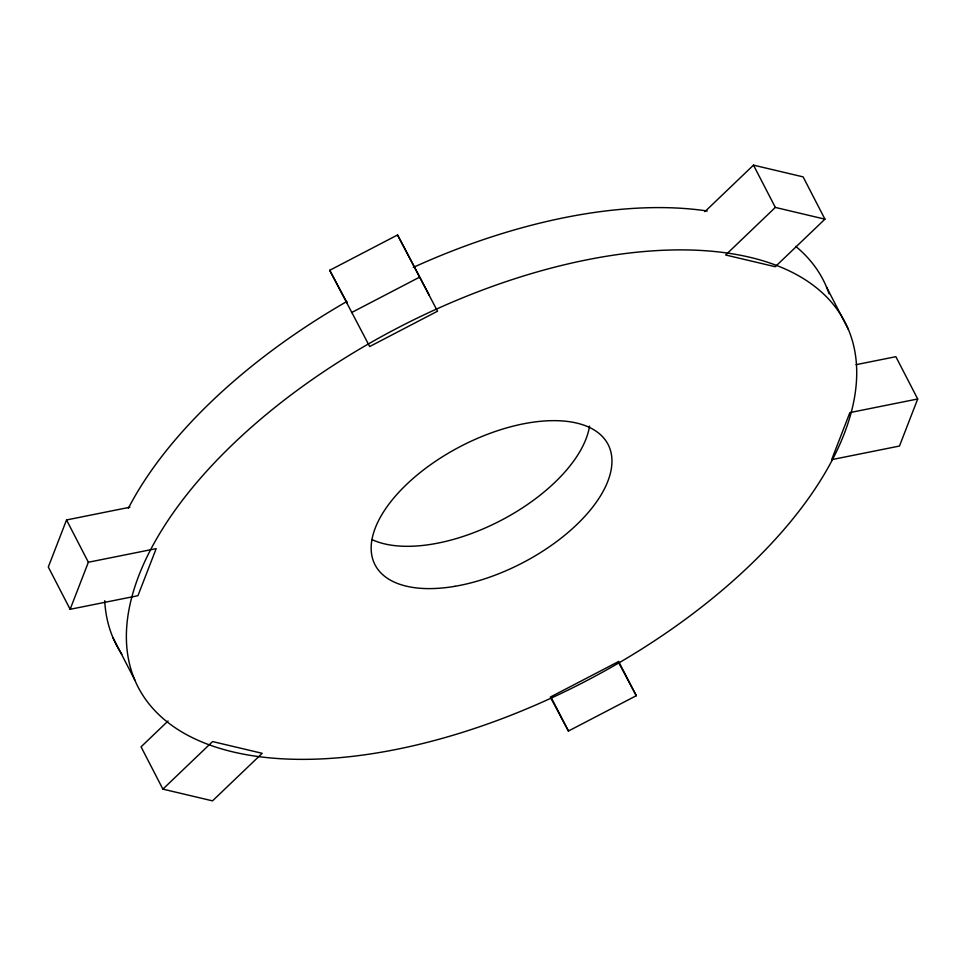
<?xml version="1.0" encoding="UTF-8"?>
<svg xmlns="http://www.w3.org/2000/svg" width="966" height="966" viewBox="0 0 966 966"><rect width="100%" height="100%" fill="white"/><g stroke="black" fill="none" stroke-linecap="round" stroke-linejoin="round"><path stroke-width="1.45" d="M129.927 507.222L66.533 519.962L48.3 567.018L70.132 609.305L137.945 595.696L156.178 548.64L88.365 562.248L70.132 609.305M917.7 398.982L899.467 446.038L831.654 459.659L849.887 412.603L917.7 398.982L895.868 356.695L856.069 364.677M168.06 720.986L141.06 746.839L162.892 789.125L212.508 800.862L262.197 753.311L212.58 741.574L162.892 789.125M704.878 211.663L753.492 165.138L803.108 176.875L824.94 219.161L775.251 266.725L725.635 254.988L775.324 207.424L824.94 219.161M397.557 234.967L437.513 311.209L369.664 346.54L329.708 270.299L397.557 234.967L429.327 295.354M351.539 312.586L419.389 277.266M636.292 695.701L618.168 661.758L550.318 697.078L568.443 731.033L636.292 695.701L618.554 661.336M329.708 270.299L347.132 302.938M826.51 287.047L848.341 329.346A397.75 200.071 -27.3 0 1 380.507 752.345A397.75 200.071 -27.3 0 1 245.811 432.188A397.75 200.071 -27.3 0 1 848.341 329.346M753.492 165.138L775.324 207.424M551.393 697.983L568.443 731.033M66.533 519.962L88.365 562.248M112.937 637.608L134.769 679.907M795.694 246.354A397.75 200.071 -27.3 0 1 829.07 293.773M121.873 654.272A397.75 200.071 -27.3 0 1 104.726 600.731M128.345 508.273A397.75 200.071 -27.3 0 1 346.891 301.464M413.279 267.401A397.75 200.071 -27.3 0 1 707.245 211.011M589.55 426.091A131.147 65.966 -27.3 0 1 501.149 520.336A131.147 65.966 -27.3 0 1 372.176 539.68M454.95 586.302A131.147 65.966 -27.3 0 0 609.196 446.835A131.147 65.966 -27.3 0 0 410.538 480.742A131.147 65.966 -27.3 0 0 454.95 586.302"/></g></svg>
